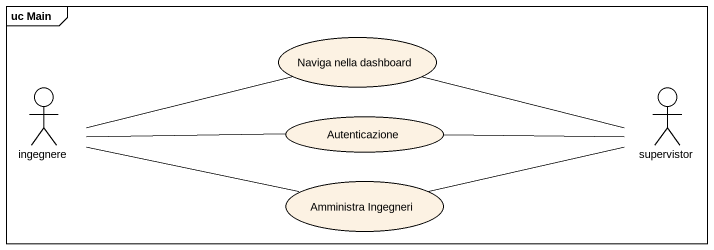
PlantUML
@startuml
mainframe uc Main
usecase "Naviga nella dashboard" as Naviga_nella_dashboard
actor ingegnere
usecase Autenticazione
actor supervistor
usecase "Amministra Ingegneri" as Amministra_Ingegneri
Naviga_nella_dashboard -left- ingegnere
Naviga_nella_dashboard -right- supervistor
Autenticazione -left- ingegnere
Autenticazione -right- supervistor
Amministra_Ingegneri -left- ingegnere
Amministra_Ingegneri -right- supervistor
@enduml
